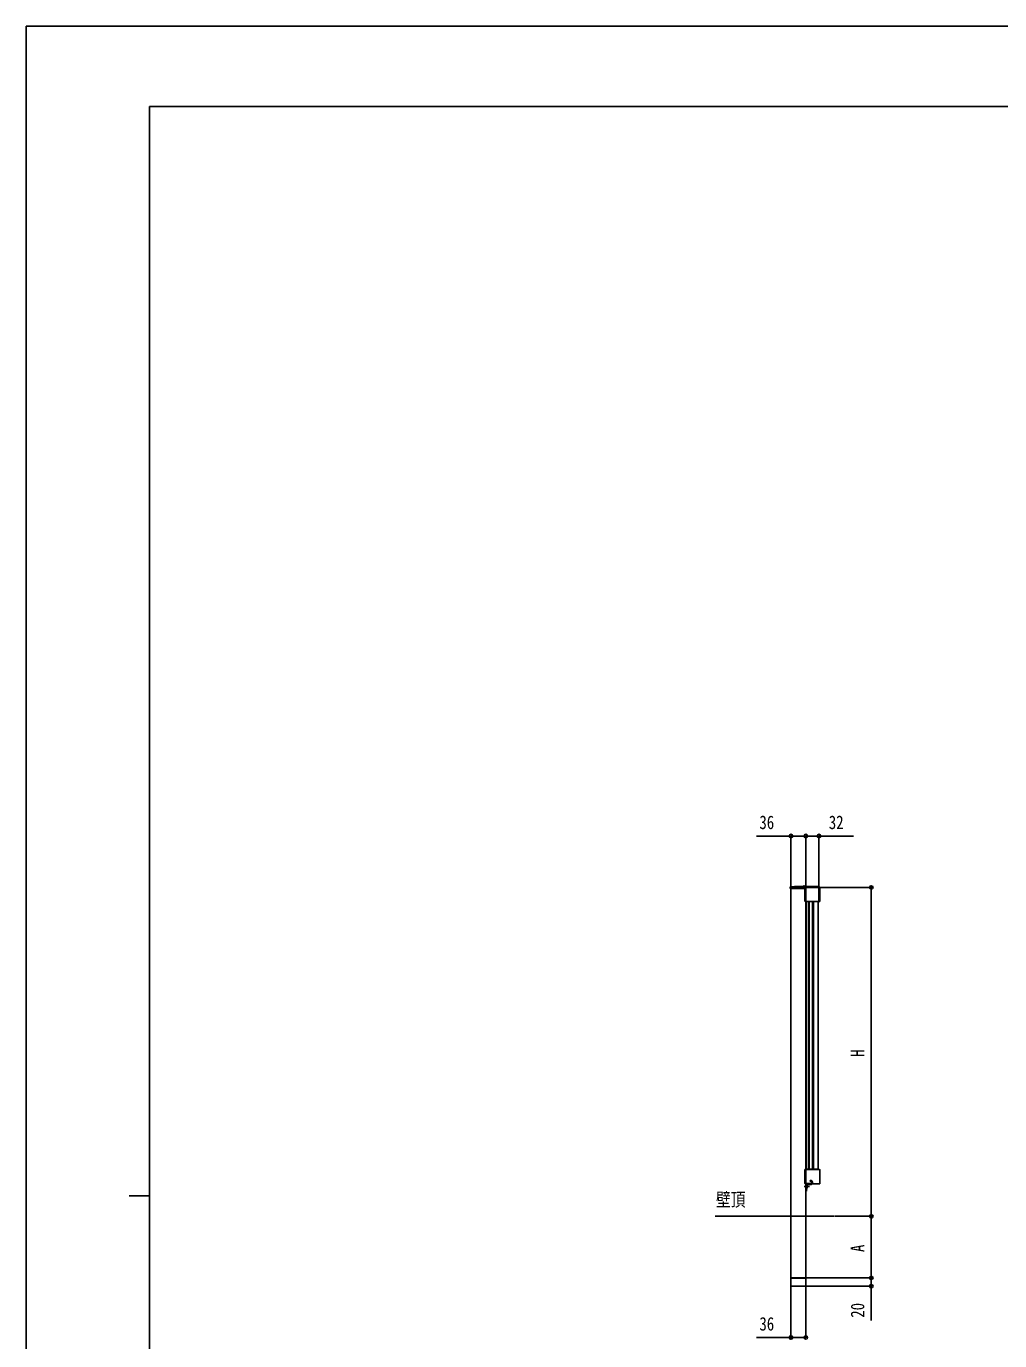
# Model space of a CAD drawing. Units: millimetres, scale not verified. Extents: x -4205 to 4205, y -2970 to 2970.
# Drawn here: x -4205 to -1837, y -228 to 2970 of the extents above; entities that cross this region are included whole.
import ezdxf
from ezdxf.enums import TextEntityAlignment as Align

# ---------------------------------------------------------------- set-up
doc = ezdxf.new("R2010")
doc.units = ezdxf.units.MM
doc.header["$LTSCALE"] = 12
for name, color, linetype in [('0-1_USER1', 3, 'Continuous'), ('0-2_YKK_11', 7, 'Continuous'), ('0-3_YKK_A1', 4, 'Continuous'), ('0-4_YKK_D', 6, 'Continuous'), ('0-5_YKK_ZWAK', 7, 'Continuous')]:
    doc.layers.add(name, color=color, linetype=linetype)
doc.styles.add('ＭＳ ゴシック', font='')
doc.styles.get('ＭＳ ゴシック').set_extended_font_data('MS Gothic')

msp = doc.modelspace()

# ---------------------------------------------------------------- linework, layer by layer
at = {"layer": '0-2_YKK_11'}
for p, q in [((-2279.18, 840.5), (-2307.48, 840.5)), ((-2279.18, 189.5), (-2307.48, 189.5))]:
    msp.add_line(p, q, dxfattribs=at)
at = {"layer": '0-3_YKK_A1'}
for p, q in [((-2346.98, 872), (-2346.98, 875)), ((-2313.48, 872), (-2346.98, 872)), ((-2345.48, 876.5), (-2277.99, 876.5)), ((-2345.48, 875), (-2345.48, 872)), ((-2344.98, 75), (-2344.98, 871.9)), ((-2335.68, 877.5), (-2277.69, 877.5)), ((-2316.16, 876.5), (-2308.2, 876.5)), ((-2314.43, 875), (-2314.43, 876.5)), ((-2308.98, 876.5), (-2313.48, 872)), ((-2311.04, 876.71), (-2312.18, 876.1)), ((-2311.76, 878.98), (-2311.76, 878.1)), ((-2311.21, 875.2), (-2311.21, 841.7)), ((-2310.11, 878.58), (-2311.04, 876.71)), ((-2310.99, 876.5), (-2310.99, 874.49)), ((-2275.73, 876.18), (-2310.23, 876.18)), ((-2309.93, 875), (-2309.93, 876.5)), ((-2308.98, 875), (-2308.98, 152)), ((-2308.7, 876.5), (-2308.7, 875)), ((-2307.28, 876.5), (-2307.28, 875)), ((-2293.7, 876.5), (-2293.7, 875)), ((-2292.28, 876.5), (-2292.28, 875)), ((-2277.27, 841.5), (-2276.98, 875)), ((-2275.77, 841.49), (-2275.49, 873.98)), ((-2274.75, 841.7), (-2274.75, 875.2)), ((-2274.73, 845.98), (-2274.49, 874.27)), ((-2310.23, 840.72), (-2310.01, 840.72)), ((-2310.01, 840.72), (-2309.73, 840.91)), ((-2307.48, 189.5), (-2307.48, 840.5)), ((-2302.68, 840.5), (-2302.68, 840.91)), ((-2301.48, 189.5), (-2301.48, 840.5)), ((-2300.98, 840.98), (-2284.98, 840.98)), ((-2300.68, 189.5), (-2300.68, 840.5)), ((-2292.89, 189.5), (-2292.89, 840.5)), ((-2284.98, 840.98), (-2283.98, 840.91)), ((-2283.98, 840.91), (-2276.23, 840.91)), ((-2279.18, 840.5), (-2279.18, 189.5)), ((-2277.27, 841.5), (-2275.77, 841.49)), ((-2275.95, 840.72), (-2276.23, 840.91)), ((-2275.95, 840.72), (-2275.73, 840.72)), ((-2311.21, 154.8), (-2311.21, 188.3)), ((-2310.23, 189.28), (-2310.01, 189.28)), ((-2310.01, 189.28), (-2309.73, 189.09)), ((-2302.68, 189.09), (-2302.68, 189.5)), ((-2300.98, 189.02), (-2284.98, 189.02)), ((-2298.18, 162), (-2298.68, 161.5)), ((-2298.18, 162), (-2295.68, 162)), ((-2295.18, 160), (-2295.18, 155.5)), ((-2293.68, 160), (-2293.68, 156)), ((-2284.98, 189.02), (-2283.98, 189.09)), ((-2283.98, 189.09), (-2276.23, 189.09)), ((-2275.95, 189.28), (-2276.23, 189.09)), ((-2275.95, 189.28), (-2275.73, 189.28)), ((-2274.75, 188.3), (-2274.75, 154.8)), ((-2299.98, 147), (-2313.02, 147)), ((-2275.73, 153.82), (-2310.23, 153.82)), ((-2308.98, 136), (-2308.98, 152.5)), ((-2308.98, 136), (-2308.98, 75)), ((-2307.48, 136), (-2308.98, 136)), ((-2307.48, 136), (-2308.98, 136)), ((-2307.48, 153), (-2307.48, 136)), ((-2307.48, 151.25), (-2307.48, 145)), ((-2307.48, 151.25), (-2306.97, 151.25)), ((-2307.48, 142.75), (-2307.48, 149)), ((-2307.48, 142.75), (-2306.97, 142.75)), ((-2306.98, 153.5), (-2296.18, 153.5)), ((-2306.97, 151.25), (-2306.97, 145)), ((-2306.97, 142.75), (-2306.97, 149)), ((-2295.68, 155), (-2306.48, 155)), ((-2306.48, 142), (-2306.48, 151.5)), ((-2305.48, 152.5), (-2296.18, 152.5)), ((-2292.68, 158), (-2292.68, 156)), ((-2239.64, 75), (-2529.74, 75)), ((-2308.98, 75), (-2308.98, -75)), ((-2308.78, -76), (-2345.18, -76)), ((-2345.18, -95), (-2308.78, -95))]:
    msp.add_line(p, q, dxfattribs=at)
for points in [[(-2276.98, 875), (-2310.48, 875), (-2345.48, 875)], [(-2314.26, 878.58), (-2313.33, 876.71), (-2312.18, 876.1)], [(-2312.61, 878.98), (-2312.61, 878.1), (-2311.76, 878.1)], [(-2309.73, 840.91), (-2301.98, 840.91), (-2300.98, 840.98)], [(-2290.48, 189.02), (-2290.48, 189.5), (-2290.48, 840.5), (-2290.48, 841)], [(-2309.73, 189.09), (-2301.98, 189.09), (-2300.98, 189.02)], [(-2298.68, 161.5), (-2298.68, 160.5), (-2295.68, 160.5)], [(-2305.38, 149.07), (-2307.29, 148.14), (-2307.9, 147)], [(-2305.38, 144.92), (-2307.29, 145.85), (-2307.9, 147)], [(-2308.98, -75), (-2344.98, -75), (-2344.98, 75)], [(-2345.18, -95), (-2345.18, -75), (-2308.78, -75), (-2308.78, -95)]]:
    msp.add_lwpolyline(points, dxfattribs=at)
for centre, radius, start, end in [((-2345.48, 875), 1.5, 90, 180), ((-2335.68, 876.5), 1, 90, 180), ((-2316.16, 876.77), 0.274, 142.28591, 270), ((-2312.18, 873.7), 5.3, 94.59941, 142.28591), ((-2312.18, 873.7), 5.3, 37.71409, 85.40059), ((-2310.23, 875.2), 0.981, 90, 180), ((-2308.2, 876.77), 0.274, 270, 37.71409), ((-2277.99, 874), 2.5, 359.5, 90), ((-2277.69, 874.3), 3.2, 359.5, 90), ((-2275.73, 875.2), 0.981, 0, 90), ((-2310.23, 841.7), 0.981, 180, 270), ((-2275.73, 845.99), 1, 269.5, 359.5), ((-2275.73, 841.7), 0.981, 270, 0), ((-2310.23, 188.3), 0.981, 90, 180), ((-2295.68, 160), 2, 0, 90), ((-2295.68, 160), 0.5, 0, 90), ((-2275.73, 188.3), 0.981, 0, 90), ((-2310.23, 154.8), 0.981, 180, 270), ((-2306.48, 152.5), 2.5, 90, 180), ((-2306.98, 153), 0.5, 90, 180), ((-2307.48, 142), 1, 270, 0), ((-2307.48, 142), 1, 270, 0), ((-2310.51, 147), 5.53, 43.21261, 50.20587), ((-2310.51, 147), 5.53, 309.79413, 316.78739), ((-2305.48, 151.5), 1, 90, 180), ((-2310.51, 147), 5.53, 316.78739, 43.21261), ((-2296.18, 156), 2.5, 270, 0), ((-2296.18, 156), 3.5, 270, 0), ((-2295.68, 155.5), 0.5, 270, 0), ((-2293.68, 158), 1, 0, 90), ((-2275.73, 154.8), 0.981, 270, 0)]:
    msp.add_arc(centre, radius, start, end, dxfattribs=at)
at = {"layer": '0-4_YKK_D'}
for p, q in [((-2344.98, 876), (-2344.98, 1001)), ((-2308.98, 876), (-2308.98, 1001)), ((-2308.98, 876), (-2308.98, 1001)), ((-2276.98, 875), (-2276.98, 1001)), ((-2276.98, 875), (-2148.75, 875)), ((-2149.75, 875), (-2149.75, 75)), ((-2238.64, 75), (-2148.75, 75)), ((-2238.64, 75), (-2148.75, 75)), ((-2149.75, 75), (-2149.75, -75)), ((-2344.98, -76), (-2344.98, -221)), ((-2308.98, -76), (-2308.98, -221)), ((-2307.78, -75), (-2148.75, -75)), ((-2307.78, -75), (-2148.75, -75)), ((-2307.78, -95), (-2148.75, -95))]:
    msp.add_line(p, q, dxfattribs=at)
for points in [[(-2308.98, 1000), (-2344.98, 1000), (-2428.78, 1000)], [(-2308.98, 1000), (-2276.98, 1000), (-2193.18, 1000)], [(-2149.75, -75), (-2149.75, -95), (-2149.75, -178.8)], [(-2308.98, -220), (-2344.98, -220), (-2428.78, -220)]]:
    msp.add_lwpolyline(points, dxfattribs=at)
for centre in [(-2344.98, 1000), (-2308.98, 1000), (-2308.98, 1000), (-2276.98, 1000), (-2149.75, 875), (-2149.75, 75), (-2149.75, 75), (-2149.75, -75), (-2149.75, -75), (-2149.75, -95), (-2344.98, -220), (-2308.98, -220)]:
    msp.add_circle(centre, 4.25, dxfattribs=at)
at = {"layer": '0-5_YKK_ZWAK'}
for p, q in [((3895.02, 2775), (-3904.98, 2775)), ((-3904.98, -2525), (-3904.98, 2775)), ((-3954.98, 125), (-3904.98, 125))]:
    msp.add_line(p, q, dxfattribs=at)
msp.add_lwpolyline([(-4205, -2970), (4205, -2970), (4205, 2970), (-4205, 2970)], close=True, dxfattribs=at)

# ---------------------------------------------------------------- texts
at = {"layer": '0-1_USER1', "style": 'ＭＳ ゴシック', "width": 0.8}
msp.add_text('壁頂', height=32.99, dxfattribs=at).set_placement((-2527.47, 89.2), align=Align.BOTTOM_LEFT)
at = {"layer": '0-4_YKK_D', "style": 'ＭＳ ゴシック', "width": 0.8}
for s, p in [('36', (-2421.78, 1007)), ('32', (-2252.98, 1007)), ('36', (-2421.78, -213))]:
    msp.add_text(s, height=32.99, dxfattribs=at).set_placement(p, align=Align.BOTTOM_LEFT)
for s, p in [('H', (-2156.75, 463)), ('A', (-2156.75, -12)), ('20', (-2156.75, -171.8))]:
    msp.add_text(s, height=32.99, rotation=90, dxfattribs=at).set_placement(p, align=Align.BOTTOM_LEFT)

doc.saveas('drawing.dxf')
